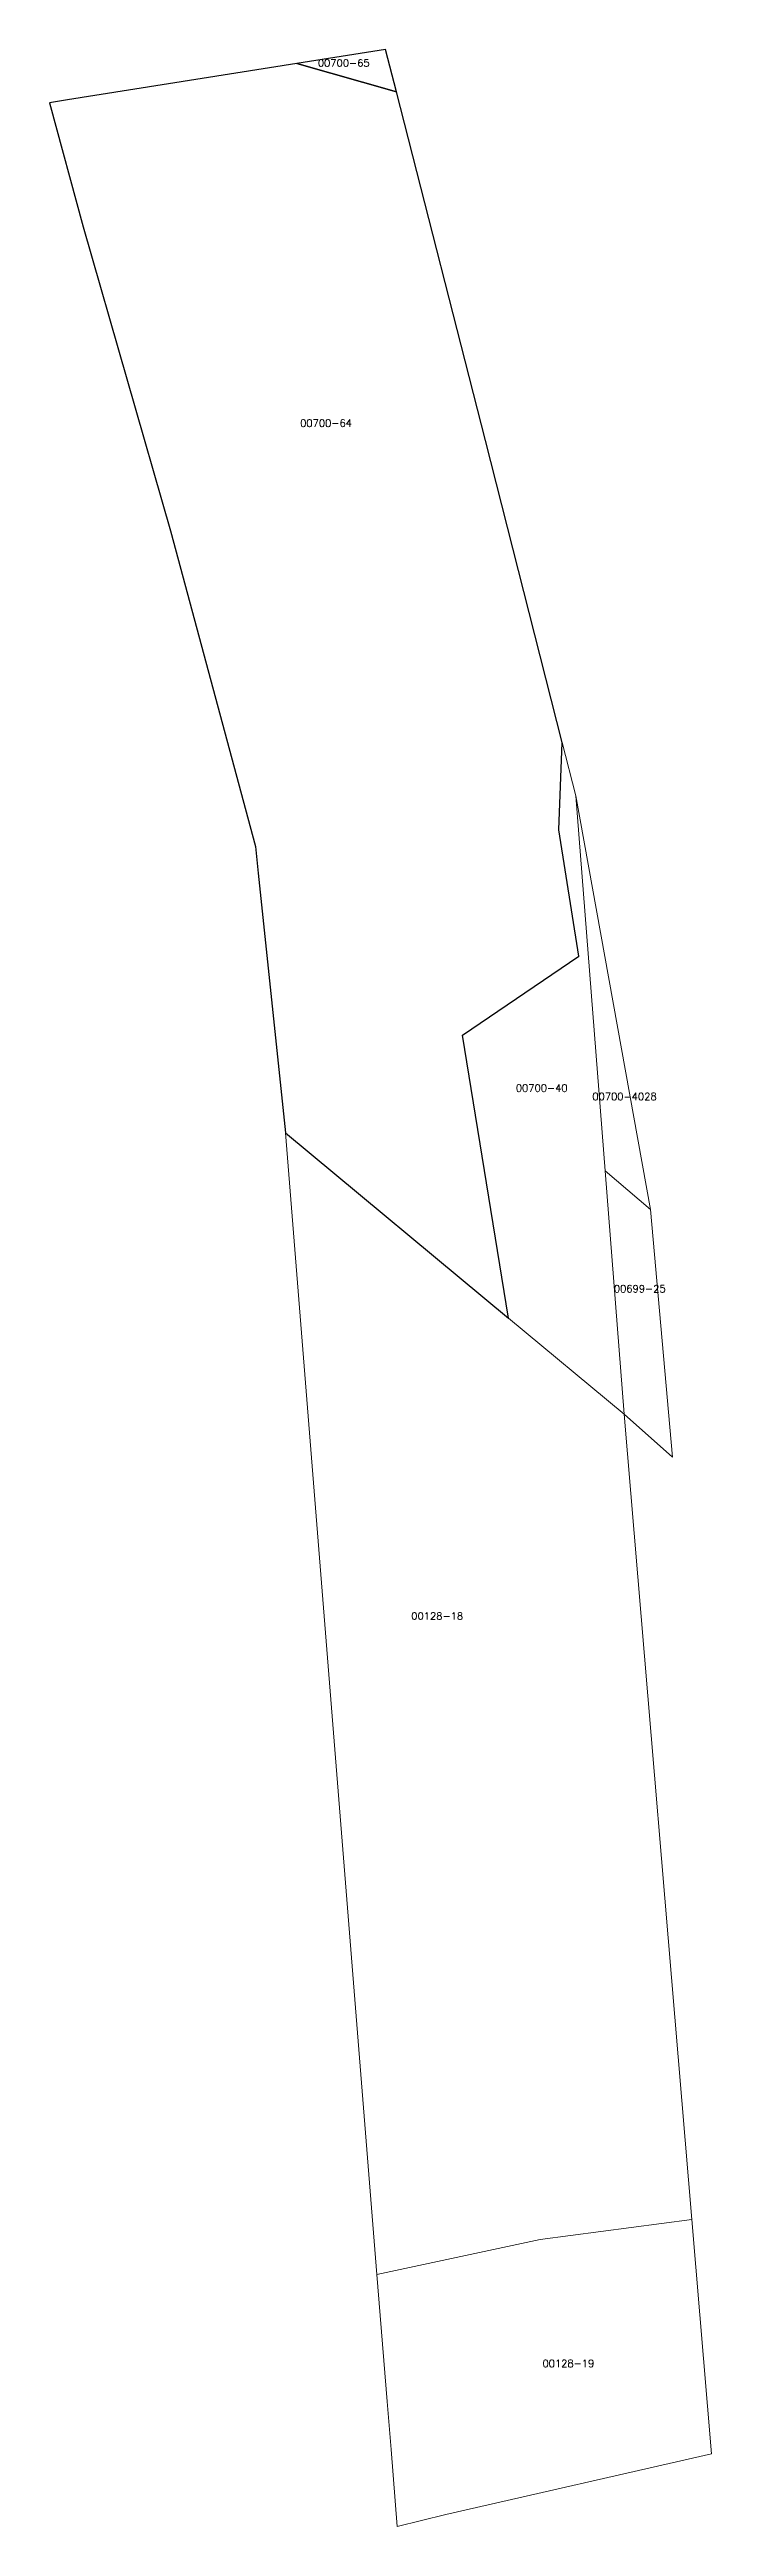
# Model space of a CAD drawing. Header units: metres. Extents: x 7516672 to 7516763, y 4692096 to 4692436.
import ezdxf

# ---------------------------------------------------------------- set-up
doc = ezdxf.new("R2010")
doc.units = ezdxf.units.M
doc.layers.add('Nr-Kojshi', color=251, linetype='Continuous', lineweight=0)
doc.layers.add('Parcela Baze', color=7, linetype='Continuous', lineweight=0)
doc.styles.get("Standard").update_dxf_attribs({"font": 'simplex.shx'})

msp = doc.modelspace()

# ---------------------------------------------------------------- linework, layer by layer
at = {"flags": 128}
for points in [[(7516718.33, 4692435.86), (7516706.15, 4692433.93), (7516719.82, 4692430.03)], [(7516732.02, 4692382.21), (7516719.82, 4692430.03), (7516706.15, 4692433.93), (7516674.68, 4692428.97), (7516672.2, 4692428.54), (7516676.8, 4692411.54), (7516688.82, 4692369.8), (7516700.45, 4692326.5), (7516700.84, 4692322.8), (7516704.59, 4692287.19), (7516735.21, 4692261.76), (7516728.88, 4692300.6), (7516744.84, 4692311.44), (7516742.12, 4692328.76), (7516742.58, 4692340.74)]]:
    msp.add_lwpolyline(points, close=True, dxfattribs=at)
at = {"layer": 'Parcela Baze', "flags": 128}
for points in [[(7516748.45, 4692281.99), (7516744.44, 4692333.42), (7516742.58, 4692340.74), (7516742.12, 4692328.76), (7516744.84, 4692311.44), (7516728.88, 4692300.6), (7516735.21, 4692261.76), (7516751.06, 4692248.59)], [(7516751.06, 4692248.59), (7516735.21, 4692261.76), (7516704.59, 4692287.19), (7516717.14, 4692130.48), (7516739.53, 4692135.32), (7516760.35, 4692138.04)], [(7516754.67, 4692276.66), (7516748.45, 4692281.99), (7516751.06, 4692248.59), (7516757.7, 4692242.65)], [(7516760.35, 4692138.04), (7516739.53, 4692135.32), (7516717.14, 4692130.48), (7516718.54, 4692113.07), (7516719.07, 4692106.46), (7516719.91, 4692095.92), (7516726.6, 4692097.58), (7516763.05, 4692105.91)]]:
    msp.add_lwpolyline(points, close=True, dxfattribs=at)
msp.add_lwpolyline([(7516744.44, 4692333.42), (7516754.67, 4692276.66), (7516748.45, 4692281.99), (7516744.44, 4692333.42)], dxfattribs=at)

# ---------------------------------------------------------------- texts
at = {"layer": 'Nr-Kojshi'}
for s, p in [('00700-65', (7516709.02, 4692433.51)), ('00700-64', (7516706.59, 4692384.09)), ('00700-40', (7516736.19, 4692292.83)), ('00700-4028', (7516746.7, 4692291.67)), ('00699-25', (7516749.65, 4692265.29)), ('00128-18', (7516721.85, 4692220.37)), ('00128-19', (7516739.85, 4692117.79))]:
    msp.add_text(s, height=1, dxfattribs=at).set_placement(p)

doc.saveas('drawing.dxf')
